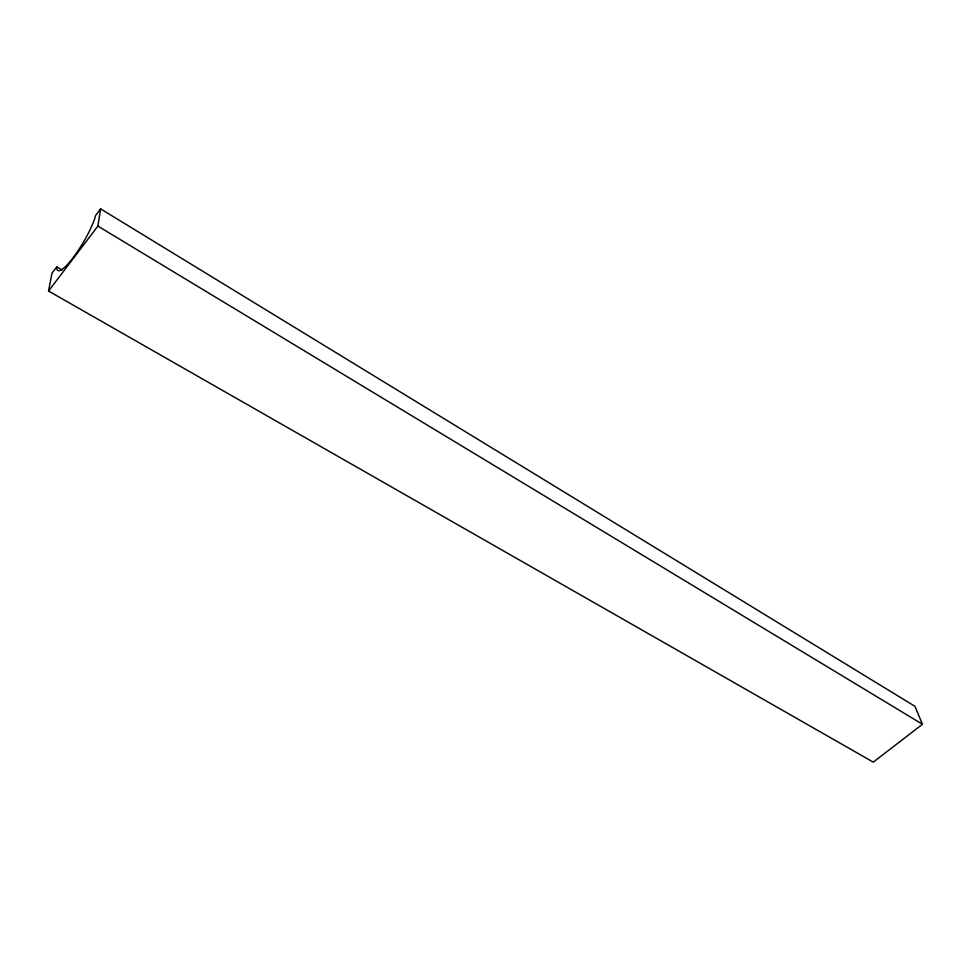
<?xml version="1.0" encoding="UTF-8"?>
<svg xmlns="http://www.w3.org/2000/svg" width="971" height="971" viewBox="0 0 971 971"><rect width="100%" height="100%" fill="white"/><g stroke="black" fill="none" stroke-linecap="round" stroke-linejoin="round"><path stroke-width="1.46" d="M48.55 291.033L97.889 226.085L100.608 208.862L914.913 706.293L922.45 724.269L873.281 762.138L48.55 291.033L51.985 273.191L56.743 266.904A36.849 7.586 -59.4 0 0 73.323 257.4A36.849 7.586 -59.4 0 0 95.644 215.441L100.608 208.862M56.743 266.904L61.986 269.938M97.889 226.085L922.45 724.269"/></g></svg>
